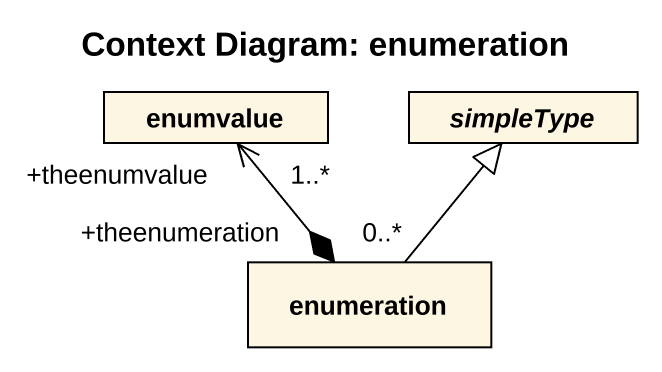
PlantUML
@startuml
title Context Diagram: enumeration
hide circle
hide empty members
class enumvalue
abstract class simpleType
class enumeration
enumeration "+theenumeration\n0..*" *-up-> "+theenumvalue\n1..*" enumvalue
enumeration -up-|> simpleType
@enduml
